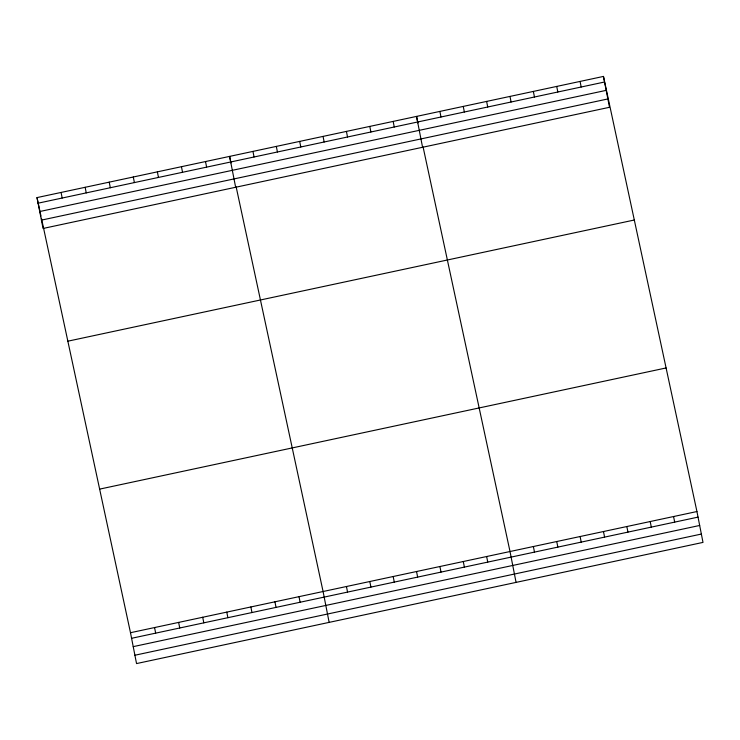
<?xml version="1.0" encoding="UTF-8"?>
<svg xmlns="http://www.w3.org/2000/svg" width="740" height="740" viewBox="0 0 740 740"><rect width="100%" height="100%" fill="white"/><g stroke="black" fill="none" stroke-linecap="round" stroke-linejoin="round"><path stroke-width="1.11" d="M603.461 76.424L609.51 107.291L43.059 228.466L37 197.599L603.461 76.424L696.941 511.534L703 542.402L136.539 663.577L130.49 632.709L42.143 221.528M38.092 203.186L604.552 82.011M39.729 211.529L606.19 90.354M41.422 220.122L607.873 98.947M67.849 341.186L634.31 220.011M99.641 489.122L666.093 367.956M130.49 632.709L696.941 511.534M131.581 638.296L698.042 517.121M133.219 646.64L699.679 525.465M134.911 655.233L701.363 534.058M417.924 122.942L416.528 116.411L422.577 147.279M423.067 146.871L510.017 551.522L516.067 582.389M231 162.929L229.594 156.399L235.653 187.266M236.143 186.859L323.084 591.51L329.143 622.377M37 197.599L40.977 216.089M41.44 218.272L41.912 220.446M673.576 516.538L674.677 522.126M580.086 81.428L581.187 87.015M650.21 521.534L651.311 527.12M556.721 86.423L557.821 92.01M626.845 526.538L627.946 532.125M533.355 91.427L534.456 97.005M603.479 531.533L604.58 537.12M509.99 96.422L511.09 102.009M580.114 536.528L581.205 542.115M486.624 101.417L487.725 107.004M556.748 541.532L557.84 547.119M463.259 106.421L464.35 112.008M533.383 546.527L534.474 552.114M439.893 111.416L440.985 117.003M486.652 556.526L487.743 562.113M393.162 121.415L394.254 127.003M463.286 561.521L464.378 567.108M369.796 126.41L370.888 131.998M439.911 566.526L441.012 572.103M346.431 131.406L347.522 136.993M416.546 571.521L417.647 577.107M323.056 136.41L324.157 141.997M393.18 576.515L394.281 582.102M299.691 141.405L300.792 146.992M369.815 581.52L370.916 587.107M276.325 146.409L277.426 151.987M346.45 586.515L347.55 592.102M252.96 151.404L254.061 156.991M299.006 596.662L300.107 602.249M205.517 161.551L206.617 167.138M274.938 601.814L276.029 607.401M181.448 166.704L182.54 172.291M250.86 606.966L251.961 612.554M157.37 171.847L158.471 177.434M226.782 612.11L227.883 617.697M133.302 176.999L134.393 182.586M202.714 617.262L203.805 622.849M109.224 182.151L110.316 187.738M178.636 622.414L179.737 628.001M85.146 187.303L86.247 192.89M154.567 627.566L155.659 633.144M61.078 192.446L62.169 198.033"/></g></svg>
